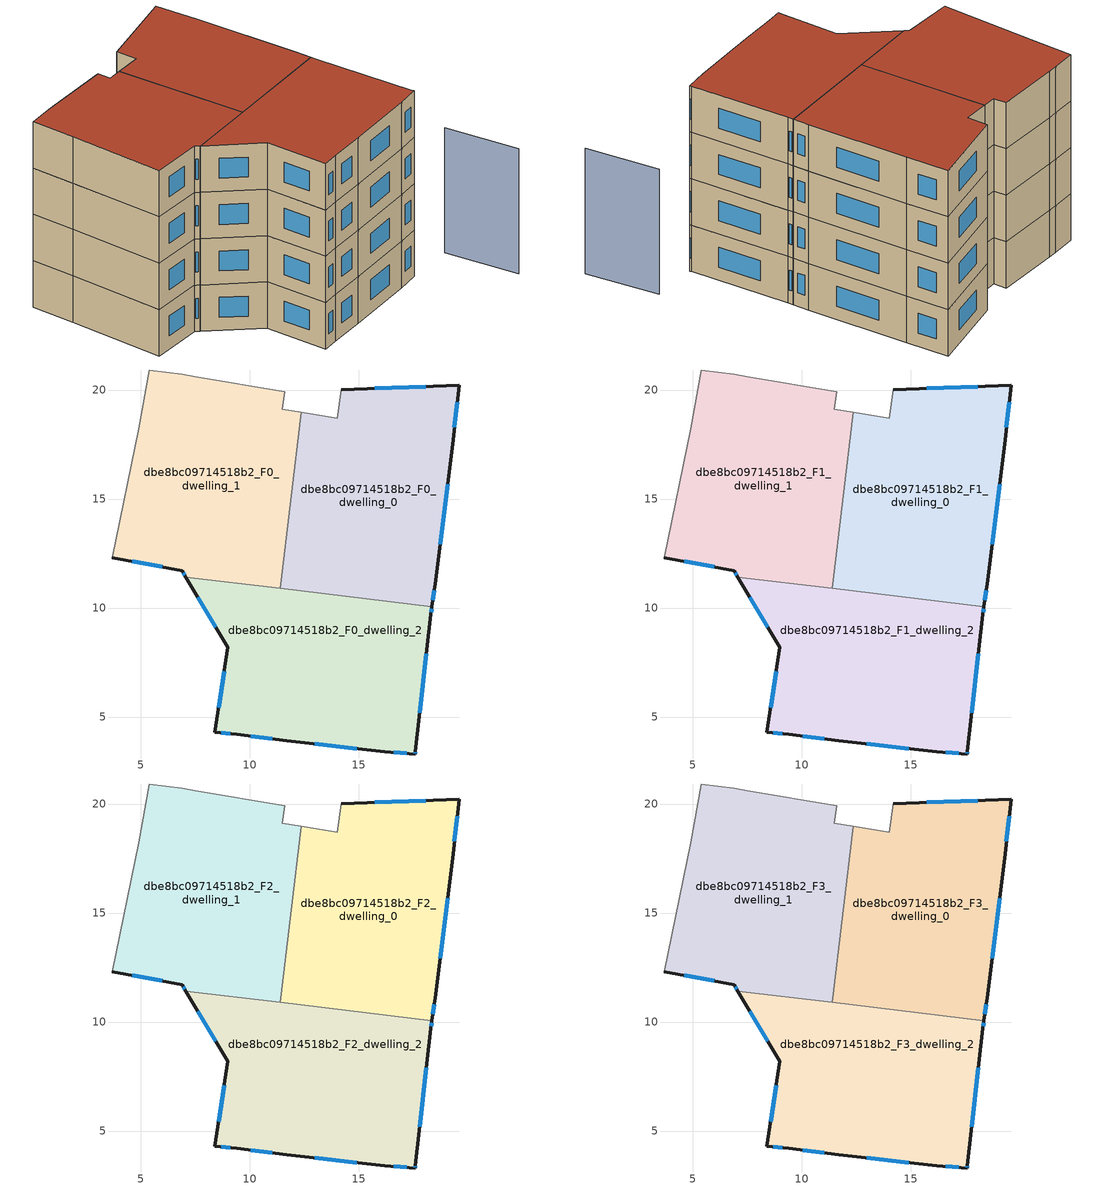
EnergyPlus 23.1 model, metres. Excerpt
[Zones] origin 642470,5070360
dbe8bc09714518b2_F0_dwelling_0
 floor ground (EU_floor_Construction): 19.6,20.22 19.3,17.51 18.5,11.11 18.35,10.07 11.4,10.9 12.36,18.98 14,18.72 14.2,20.02 z0
 wall outside (EU_wall_Construction): 18.35,10.07 18.5,11.11 19.3,17.51 19.6,20.22 14.2,20.02 z0:3
 wall adiabatic (EU_wall_Construction): 14.2,20.02 14,18.72 12.36,18.98 z0:3
 wall to dbe8bc09714518b2_F0_dwelling_2 (EU_wall_Construction): 11.4,10.9 18.35,10.07 z0:3
 wall to dbe8bc09714518b2_F0_dwelling_1 (EU_wall_Construction): 12.36,18.98 11.39,10.9 z0:3
 window (EU_Window_Construction): 18.06,20.16 15.74,20.07 / 19.39,18.28 19.52,19.45 / 18.73,12.94 19.08,15.69 / 18.4,10.36 18.46,10.81 z0.86:2.14
dbe8bc09714518b2_F0_dwelling_1
 floor ground (EU_floor_Construction): 11.6,19.92 11.5,19.12 12.36,18.98 11.4,10.9 7.07,11.42 6.89,11.71 3.69,12.32 4.9,18.22 5.4,20.92 6.9,20.72 7.5,20.62 z0
 wall outside (EU_wall_Construction): 3.69,12.32 6.89,11.71 7.07,11.42 z0:3
 wall adiabatic (EU_wall_Construction): 12.36,18.98 11.5,19.12 11.6,19.92 7.5,20.62 6.9,20.72 5.4,20.92 4.9,18.22 3.69,12.32 z0:3
 wall to dbe8bc09714518b2_F0_dwelling_2 (EU_wall_Construction): 7.07,11.42 11.39,10.9 z0:3
 window (EU_Window_Construction): 6.94,11.63 7.02,11.5 / 4.61,12.14 5.98,11.88 z0.86:2.14
dbe8bc09714518b2_F0_dwelling_2
 floor ground (EU_floor_Construction): 18.35,10.07 18.3,9.71 17.6,3.4 17.6,3.3 16.2,3.41 11.69,3.91 9.39,4.21 8.39,4.31 8.99,8.21 7.07,11.42 z0
 wall outside (EU_wall_Construction): 7.07,11.42 8.99,8.21 8.39,4.31 9.39,4.21 11.69,3.91 16.2,3.41 17.6,3.3 17.6,3.4 18.3,9.71 18.35,10.07 z0:3
 window (EU_Window_Construction): 17.8,5.2 18.1,7.91 / 17.6,3.33 17.6,3.38 / 16.6,3.38 17.2,3.33 / 12.98,3.76 14.91,3.55 / 10.05,4.12 11.04,3.99 / 8.68,4.28 9.11,4.24 / 8.82,7.1 8.56,5.42 / 7.62,10.51 8.45,9.13 / 18.32,9.81 18.34,9.97 z0.86:2.14
dbe8bc09714518b2_F1_dwelling_0
 floor to dbe8bc09714518b2_F0_dwelling_0 (EU_floor_Construction): 19.6,20.22 19.3,17.51 18.5,11.11 18.35,10.07 11.4,10.9 12.36,18.98 14,18.72 14.2,20.02 z3
 wall outside (EU_wall_Construction): 18.35,10.07 18.5,11.11 19.3,17.51 19.6,20.22 14.2,20.02 z3:6
 wall adiabatic (EU_wall_Construction): 14.2,20.02 14,18.72 12.36,18.98 z3:6
 wall to dbe8bc09714518b2_F1_dwelling_2 (EU_wall_Construction): 11.4,10.9 18.35,10.07 z3:6
 wall to dbe8bc09714518b2_F1_dwelling_1 (EU_wall_Construction): 12.36,18.98 11.39,10.9 z3:6
 window (EU_Window_Construction): 18.06,20.16 15.74,20.07 / 19.39,18.28 19.52,19.45 / 18.73,12.94 19.08,15.69 / 18.4,10.36 18.46,10.81 z3.86:5.14
dbe8bc09714518b2_F1_dwelling_1
 floor to dbe8bc09714518b2_F0_dwelling_1 (EU_floor_Construction): 11.6,19.92 11.5,19.12 12.36,18.98 11.4,10.9 7.07,11.42 6.89,11.71 3.69,12.32 4.9,18.22 5.4,20.92 6.9,20.72 7.5,20.62 z3
 wall outside (EU_wall_Construction): 3.69,12.32 6.89,11.71 7.07,11.42 z3:6
 wall adiabatic (EU_wall_Construction): 12.36,18.98 11.5,19.12 11.6,19.92 7.5,20.62 6.9,20.72 5.4,20.92 4.9,18.22 3.69,12.32 z3:6
 wall to dbe8bc09714518b2_F1_dwelling_2 (EU_wall_Construction): 7.07,11.42 11.39,10.9 z3:6
 window (EU_Window_Construction): 6.94,11.63 7.02,11.5 / 4.61,12.14 5.98,11.88 z3.86:5.14
dbe8bc09714518b2_F1_dwelling_2
 floor to dbe8bc09714518b2_F0_dwelling_2 (EU_floor_Construction): 18.35,10.07 18.3,9.71 17.6,3.4 17.6,3.3 16.2,3.41 11.69,3.91 9.39,4.21 8.39,4.31 8.99,8.21 7.07,11.42 z3
 wall outside (EU_wall_Construction): 7.07,11.42 8.99,8.21 8.39,4.31 9.39,4.21 11.69,3.91 16.2,3.41 17.6,3.3 17.6,3.4 18.3,9.71 18.35,10.07 z3:6
 window (EU_Window_Construction): 17.8,5.2 18.1,7.91 / 17.6,3.33 17.6,3.38 / 16.6,3.38 17.2,3.33 / 12.98,3.76 14.91,3.55 / 10.05,4.12 11.04,3.99 / 8.68,4.28 9.11,4.24 / 8.82,7.1 8.56,5.42 / 7.62,10.51 8.45,9.13 / 18.32,9.81 18.34,9.97 z3.86:5.14
dbe8bc09714518b2_F2_dwelling_0
 floor to dbe8bc09714518b2_F1_dwelling_0 (EU_floor_Construction): 19.6,20.22 19.3,17.51 18.5,11.11 18.35,10.07 11.4,10.9 12.36,18.98 14,18.72 14.2,20.02 z6
 wall outside (EU_wall_Construction): 18.35,10.07 18.5,11.11 19.3,17.51 19.6,20.22 14.2,20.02 z6:9
 wall adiabatic (EU_wall_Construction): 14.2,20.02 14,18.72 12.36,18.98 z6:9
 wall to dbe8bc09714518b2_F2_dwelling_2 (EU_wall_Construction): 11.4,10.9 18.35,10.07 z6:9
 wall to dbe8bc09714518b2_F2_dwelling_1 (EU_wall_Construction): 12.36,18.98 11.39,10.9 z6:9
 window (EU_Window_Construction): 18.06,20.16 15.74,20.07 / 19.39,18.28 19.52,19.45 / 18.73,12.94 19.08,15.69 / 18.4,10.36 18.46,10.81 z6.86:8.14
dbe8bc09714518b2_F2_dwelling_1
 floor to dbe8bc09714518b2_F1_dwelling_1 (EU_floor_Construction): 11.6,19.92 11.5,19.12 12.36,18.98 11.4,10.9 7.07,11.42 6.89,11.71 3.69,12.32 4.9,18.22 5.4,20.92 6.9,20.72 7.5,20.62 z6
 wall outside (EU_wall_Construction): 3.69,12.32 6.89,11.71 7.07,11.42 z6:9
 wall adiabatic (EU_wall_Construction): 12.36,18.98 11.5,19.12 11.6,19.92 7.5,20.62 6.9,20.72 5.4,20.92 4.9,18.22 3.69,12.32 z6:9
 wall to dbe8bc09714518b2_F2_dwelling_2 (EU_wall_Construction): 7.07,11.42 11.39,10.9 z6:9
 window (EU_Window_Construction): 6.94,11.63 7.02,11.5 / 4.61,12.14 5.98,11.88 z6.86:8.14
dbe8bc09714518b2_F2_dwelling_2
 floor to dbe8bc09714518b2_F1_dwelling_2 (EU_floor_Construction): 18.35,10.07 18.3,9.71 17.6,3.4 17.6,3.3 16.2,3.41 11.69,3.91 9.39,4.21 8.39,4.31 8.99,8.21 7.07,11.42 z6
 wall outside (EU_wall_Construction): 7.07,11.42 8.99,8.21 8.39,4.31 9.39,4.21 11.69,3.91 16.2,3.41 17.6,3.3 17.6,3.4 18.3,9.71 18.35,10.07 z6:9
 window (EU_Window_Construction): 17.8,5.2 18.1,7.91 / 17.6,3.33 17.6,3.38 / 16.6,3.38 17.2,3.33 / 12.98,3.76 14.91,3.55 / 10.05,4.12 11.04,3.99 / 8.68,4.28 9.11,4.24 / 8.82,7.1 8.56,5.42 / 7.62,10.51 8.45,9.13 / 18.32,9.81 18.34,9.97 z6.86:8.14
dbe8bc09714518b2_F3_dwelling_0
 floor to dbe8bc09714518b2_F2_dwelling_0 (EU_floor_Construction): 19.6,20.22 19.3,17.51 18.5,11.11 18.35,10.07 11.4,10.9 12.36,18.98 14,18.72 14.2,20.02 z9
 wall outside (EU_wall_Construction): 18.35,10.07 18.5,11.11 19.3,17.51 19.6,20.22 14.2,20.02 z9:12
 wall adiabatic (EU_wall_Construction): 14.2,20.02 14,18.72 12.36,18.98 z9:12
 wall to dbe8bc09714518b2_F3_dwelling_2 (EU_wall_Construction): 11.4,10.9 18.35,10.07 z9:12
 wall to dbe8bc09714518b2_F3_dwelling_1 (EU_wall_Construction): 12.36,18.98 11.39,10.9 z9:12
 window (EU_Window_Construction): 18.06,20.16 15.74,20.07 / 19.39,18.28 19.52,19.45 / 18.73,12.94 19.08,15.69 / 18.4,10.36 18.46,10.81 z9.86:11.14
 roof outside (EU_roof_Construction): 18.35,10.07 18.5,11.11 19.3,17.51 19.6,20.22 14.2,20.02 14,18.72 12.36,18.98 11.4,10.9 z12
dbe8bc09714518b2_F3_dwelling_1
 floor to dbe8bc09714518b2_F2_dwelling_1 (EU_floor_Construction): 11.6,19.92 11.5,19.12 12.36,18.98 11.4,10.9 7.07,11.42 6.89,11.71 3.69,12.32 4.9,18.22 5.4,20.92 6.9,20.72 7.5,20.62 z9
 wall outside (EU_wall_Construction): 3.69,12.32 6.89,11.71 7.07,11.42 z9:12
 wall adiabatic (EU_wall_Construction): 12.36,18.98 11.5,19.12 11.6,19.92 7.5,20.62 6.9,20.72 5.4,20.92 4.9,18.22 3.69,12.32 z9:12
 wall to dbe8bc09714518b2_F3_dwelling_2 (EU_wall_Construction): 7.07,11.42 11.39,10.9 z9:12
 window (EU_Window_Construction): 6.94,11.63 7.02,11.5 / 4.61,12.14 5.98,11.88 z9.86:11.14
 roof outside (EU_roof_Construction): 11.4,10.9 12.36,18.98 11.5,19.12 11.6,19.92 7.5,20.62 6.9,20.72 5.4,20.92 4.9,18.22 3.69,12.32 6.89,11.71 7.07,11.42 z12
dbe8bc09714518b2_F3_dwelling_2
 floor to dbe8bc09714518b2_F2_dwelling_2 (EU_floor_Construction): 18.35,10.07 18.3,9.71 17.6,3.4 17.6,3.3 16.2,3.41 11.69,3.91 9.39,4.21 8.39,4.31 8.99,8.21 7.07,11.42 z9
 wall outside (EU_wall_Construction): 7.07,11.42 8.99,8.21 8.39,4.31 9.39,4.21 11.69,3.91 16.2,3.41 17.6,3.3 17.6,3.4 18.3,9.71 18.35,10.07 z9:12
 window (EU_Window_Construction): 17.8,5.2 18.1,7.91 / 17.6,3.33 17.6,3.38 / 16.6,3.38 17.2,3.33 / 12.98,3.76 14.91,3.55 / 10.05,4.12 11.04,3.99 / 8.68,4.28 9.11,4.24 / 8.82,7.1 8.56,5.42 / 7.62,10.51 8.45,9.13 / 18.32,9.81 18.34,9.97 z9.86:11.14
 roof outside (EU_roof_Construction): 17.6,3.3 17.6,3.4 18.3,9.71 18.35,10.07 7.07,11.42 8.99,8.21 8.39,4.31 9.39,4.21 11.69,3.91 16.2,3.41 z12
shading: 20.37,-1.8 20.6,2.9 z0:8.1
[Building]
EU S2 Campaign: North Axis=0; Terrain=City; Solar Distribution=FullExterior
[Site:Location]
Lyon-Bron: Latitude=45.75; Longitude=5; Time Zone=1; Elevation=198
[SizingPeriod:WeatherFileDays]
AnnualSizingPeriod: Begin Month=1; Begin Day of Month=1; End Month=12; End Day of Month=31; Day of Week for Start Day=Monday; Use Weather File Daylight Saving Period=No; Use Weather File Rain and Snow Indicators=No
[MATERIAL]
EU_InternalMass_Material: Roughness=MediumRough; Thickness=0.1; Conductivity=1; Density=1800; Specific Heat=900; Thermal Absorptance=0.9; Solar Absorptance=0.7; Visible Absorptance=0.7
[MATERIAL:NOMASS] Roughness=MediumRough; Thermal Absorptance=0.9; Solar Absorptance=0.7; Visible Absorptance=0.7
Name | Thermal Resistance
EU_wall_NoMass | 2.09208
EU_roof_NoMass | 1.38566
EU_floor_NoMass | 1.54632
[WINDOWMATERIAL:SIMPLEGLAZINGSYSTEM]
EU_Window_SimpleGlazing: UFactor=2.76486; Solar Heat Gain Coefficient=0.75; Visible Transmittance=0.75
[CONSTRUCTION]
EU_wall_Construction: EU_wall_NoMass
EU_roof_Construction: EU_roof_NoMass
EU_floor_Construction: EU_floor_NoMass
EU_InternalMass_Construction: EU_InternalMass_Material
EU_Window_Construction: EU_Window_SimpleGlazing
[ZONE] Type=1; Multiplier=1; Ceiling Height=autocalculate; Floor Area=autocalculate; Part of Total Floor Area=Yes
Name | Volume
dbe8bc09714518b2_F0_dwelling_0 | 198.674
dbe8bc09714518b2_F1_dwelling_0; dbe8bc09714518b2_F2_dwelling_0; dbe8bc09714518b2_F3_dwelling_0 | 198.675
dbe8bc09714518b2_F0_dwelling_1; dbe8bc09714518b2_F1_dwelling_1; dbe8bc09714518b2_F2_dwelling_1; dbe8bc09714518b2_F3_dwelling_1 | 198.699
dbe8bc09714518b2_F0_dwelling_2; dbe8bc09714518b2_F1_dwelling_2; dbe8bc09714518b2_F2_dwelling_2; dbe8bc09714518b2_F3_dwelling_2 | 198.705
[INTERNALMASS] Construction=EU_InternalMass_Construction
Name | Zone or ZoneList | Surface Area
dbe8bc09714518b2_F0_dwelling_0_EU_InternalMass | dbe8bc09714518b2_F0_dwelling_0 | 66.2261
dbe8bc09714518b2_F0_dwelling_1_EU_InternalMass | dbe8bc09714518b2_F0_dwelling_1 | 66.2313
dbe8bc09714518b2_F0_dwelling_2_EU_InternalMass | dbe8bc09714518b2_F0_dwelling_2 | 66.2348
dbe8bc09714518b2_F1_dwelling_0_EU_InternalMass | dbe8bc09714518b2_F1_dwelling_0 | 66.2261
dbe8bc09714518b2_F1_dwelling_1_EU_InternalMass | dbe8bc09714518b2_F1_dwelling_1 | 66.2313
dbe8bc09714518b2_F1_dwelling_2_EU_InternalMass | dbe8bc09714518b2_F1_dwelling_2 | 66.2348
dbe8bc09714518b2_F2_dwelling_0_EU_InternalMass | dbe8bc09714518b2_F2_dwelling_0 | 66.2261
dbe8bc09714518b2_F2_dwelling_1_EU_InternalMass | dbe8bc09714518b2_F2_dwelling_1 | 66.2313
dbe8bc09714518b2_F2_dwelling_2_EU_InternalMass | dbe8bc09714518b2_F2_dwelling_2 | 66.2348
dbe8bc09714518b2_F3_dwelling_0_EU_InternalMass | dbe8bc09714518b2_F3_dwelling_0 | 66.2261
dbe8bc09714518b2_F3_dwelling_1_EU_InternalMass | dbe8bc09714518b2_F3_dwelling_1 | 66.2313
dbe8bc09714518b2_F3_dwelling_2_EU_InternalMass | dbe8bc09714518b2_F3_dwelling_2 | 66.2348
[OTHEREQUIPMENT] Fuel Type=Electricity; Design Level Calculation Method=Watts/Area; Power per Zone Floor Area=1; Fraction Latent=0; Fraction Radiant=0; Fraction Lost=0; Carbon Dioxide Generation Rate=0; EndUse Subcategory=EU_Step8_InternalGains
Name | Zone or ZoneList or Space or SpaceList | Schedule
EU_Step8_InternalGain_dbe8bc09714518b2_F0_dwelling_0_f000 | dbe8bc09714518b2_F0_dwelling_0 | EU_Step8_GainSchedule_dbe8bc09714518b2_F0_dwelling_0_f000
EU_Step8_InternalGain_dbe8bc09714518b2_F0_dwelling_1_f000 | dbe8bc09714518b2_F0_dwelling_1 | EU_Step8_GainSchedule_dbe8bc09714518b2_F0_dwelling_1_f000
EU_Step8_InternalGain_dbe8bc09714518b2_F0_dwelling_2_f000 | dbe8bc09714518b2_F0_dwelling_2 | EU_Step8_GainSchedule_dbe8bc09714518b2_F0_dwelling_2_f000
EU_Step8_InternalGain_dbe8bc09714518b2_F1_dwelling_0_f000 | dbe8bc09714518b2_F1_dwelling_0 | EU_Step8_GainSchedule_dbe8bc09714518b2_F1_dwelling_0_f000
EU_Step8_InternalGain_dbe8bc09714518b2_F1_dwelling_1_f000 | dbe8bc09714518b2_F1_dwelling_1 | EU_Step8_GainSchedule_dbe8bc09714518b2_F1_dwelling_1_f000
EU_Step8_InternalGain_dbe8bc09714518b2_F1_dwelling_2_f000 | dbe8bc09714518b2_F1_dwelling_2 | EU_Step8_GainSchedule_dbe8bc09714518b2_F1_dwelling_2_f000
EU_Step8_InternalGain_dbe8bc09714518b2_F2_dwelling_0_f000 | dbe8bc09714518b2_F2_dwelling_0 | EU_Step8_GainSchedule_dbe8bc09714518b2_F2_dwelling_0_f000
EU_Step8_InternalGain_dbe8bc09714518b2_F2_dwelling_1_f000 | dbe8bc09714518b2_F2_dwelling_1 | EU_Step8_GainSchedule_dbe8bc09714518b2_F2_dwelling_1_f000
EU_Step8_InternalGain_dbe8bc09714518b2_F2_dwelling_2_f000 | dbe8bc09714518b2_F2_dwelling_2 | EU_Step8_GainSchedule_dbe8bc09714518b2_F2_dwelling_2_f000
EU_Step8_InternalGain_dbe8bc09714518b2_F3_dwelling_0_f000 | dbe8bc09714518b2_F3_dwelling_0 | EU_Step8_GainSchedule_dbe8bc09714518b2_F3_dwelling_0_f000
EU_Step8_InternalGain_dbe8bc09714518b2_F3_dwelling_1_f000 | dbe8bc09714518b2_F3_dwelling_1 | EU_Step8_GainSchedule_dbe8bc09714518b2_F3_dwelling_1_f000
EU_Step8_InternalGain_dbe8bc09714518b2_F3_dwelling_2_f000 | dbe8bc09714518b2_F3_dwelling_2 | EU_Step8_GainSchedule_dbe8bc09714518b2_F3_dwelling_2_f000
[ZONEVENTILATION:DESIGNFLOWRATE] Schedule=EU_AlwaysOn; Design Flow Rate Calculation Method=AirChanges/Hour; Air Changes per Hour=0.562345; Ventilation Type=Natural; Fan Pressure Rise=0; Fan Total Efficiency=1; Constant Term Coefficient=1; Temperature Term Coefficient=0; Velocity Term Coefficient=0; Velocity Squared Term Coefficient=0; Minimum Indoor Temperature=-100; Maximum Indoor Temperature=100; Delta Temperature=-100; Minimum Outdoor Temperature=-100; Maximum Outdoor Temperature=100; Maximum Wind Speed=40
Name | Zone or ZoneList or Space or SpaceList
EU_ConstantAir_dbe8bc09714518b2_F0_dwelling_0 | dbe8bc09714518b2_F0_dwelling_0
EU_ConstantAir_dbe8bc09714518b2_F0_dwelling_1 | dbe8bc09714518b2_F0_dwelling_1
EU_ConstantAir_dbe8bc09714518b2_F0_dwelling_2 | dbe8bc09714518b2_F0_dwelling_2
EU_ConstantAir_dbe8bc09714518b2_F1_dwelling_0 | dbe8bc09714518b2_F1_dwelling_0
EU_ConstantAir_dbe8bc09714518b2_F1_dwelling_1 | dbe8bc09714518b2_F1_dwelling_1
EU_ConstantAir_dbe8bc09714518b2_F1_dwelling_2 | dbe8bc09714518b2_F1_dwelling_2
EU_ConstantAir_dbe8bc09714518b2_F2_dwelling_0 | dbe8bc09714518b2_F2_dwelling_0
EU_ConstantAir_dbe8bc09714518b2_F2_dwelling_1 | dbe8bc09714518b2_F2_dwelling_1
EU_ConstantAir_dbe8bc09714518b2_F2_dwelling_2 | dbe8bc09714518b2_F2_dwelling_2
EU_ConstantAir_dbe8bc09714518b2_F3_dwelling_0 | dbe8bc09714518b2_F3_dwelling_0
EU_ConstantAir_dbe8bc09714518b2_F3_dwelling_1 | dbe8bc09714518b2_F3_dwelling_1
EU_ConstantAir_dbe8bc09714518b2_F3_dwelling_2 | dbe8bc09714518b2_F3_dwelling_2
[HVACTEMPLATE:THERMOSTAT] Constant Heating Setpoint=20; Constant Cooling Setpoint=50
EU_HeatOnly_dbe8bc09714518b2_F0_dwelling_0; EU_HeatOnly_dbe8bc09714518b2_F0_dwelling_1; EU_HeatOnly_dbe8bc09714518b2_F0_dwelling_2; EU_HeatOnly_dbe8bc09714518b2_F1_dwelling_0; EU_HeatOnly_dbe8bc09714518b2_F1_dwelling_1; EU_HeatOnly_dbe8bc09714518b2_F1_dwelling_2; EU_HeatOnly_dbe8bc09714518b2_F2_dwelling_0; EU_HeatOnly_dbe8bc09714518b2_F2_dwelling_1; EU_HeatOnly_dbe8bc09714518b2_F2_dwelling_2; EU_HeatOnly_dbe8bc09714518b2_F3_dwelling_0; EU_HeatOnly_dbe8bc09714518b2_F3_dwelling_1; EU_HeatOnly_dbe8bc09714518b2_F3_dwelling_2
[HVACTEMPLATE:ZONE:IDEALLOADSAIRSYSTEM] System Availability Schedule=EU_AlwaysOn; Maximum Heating Supply Air Temperature=50; Minimum Cooling Supply Air Temperature=13; Maximum Heating Supply Air Humidity Ratio=0.0156; Minimum Cooling Supply Air Humidity Ratio=0.0077; Heating Limit=NoLimit; Cooling Limit=NoLimit; Heating Availability Schedule=EU_AlwaysOn; Cooling Availability Schedule=EU_CoolingOff; Dehumidification Control Type=ConstantSensibleHeatRatio; Cooling Sensible Heat Ratio=0.7; Dehumidification Setpoint=60; Humidification Control Type=None; Humidification Setpoint=30; Outdoor Air Method=None; Outdoor Air Flow Rate per Person=0.00944; Outdoor Air Flow Rate per Zone Floor Area=0; Outdoor Air Flow Rate per Zone=0; Demand Controlled Ventilation Type=None; Outdoor Air Economizer Type=NoEconomizer; Heat Recovery Type=None; Sensible Heat Recovery Effectiveness=0.7; Latent Heat Recovery Effectiveness=0.65
Name | Template Thermostat
dbe8bc09714518b2_F0_dwelling_0 | EU_HeatOnly_dbe8bc09714518b2_F0_dwelling_0
dbe8bc09714518b2_F0_dwelling_1 | EU_HeatOnly_dbe8bc09714518b2_F0_dwelling_1
dbe8bc09714518b2_F0_dwelling_2 | EU_HeatOnly_dbe8bc09714518b2_F0_dwelling_2
dbe8bc09714518b2_F1_dwelling_0 | EU_HeatOnly_dbe8bc09714518b2_F1_dwelling_0
dbe8bc09714518b2_F1_dwelling_1 | EU_HeatOnly_dbe8bc09714518b2_F1_dwelling_1
dbe8bc09714518b2_F1_dwelling_2 | EU_HeatOnly_dbe8bc09714518b2_F1_dwelling_2
dbe8bc09714518b2_F2_dwelling_0 | EU_HeatOnly_dbe8bc09714518b2_F2_dwelling_0
dbe8bc09714518b2_F2_dwelling_1 | EU_HeatOnly_dbe8bc09714518b2_F2_dwelling_1
dbe8bc09714518b2_F2_dwelling_2 | EU_HeatOnly_dbe8bc09714518b2_F2_dwelling_2
dbe8bc09714518b2_F3_dwelling_0 | EU_HeatOnly_dbe8bc09714518b2_F3_dwelling_0
dbe8bc09714518b2_F3_dwelling_1 | EU_HeatOnly_dbe8bc09714518b2_F3_dwelling_1
dbe8bc09714518b2_F3_dwelling_2 | EU_HeatOnly_dbe8bc09714518b2_F3_dwelling_2
[SIZING:ZONE] Zone Cooling Design Supply Air Temperature Input Method=SupplyAirTemperature; Zone Cooling Design Supply Air Temperature=13; Zone Heating Design Supply Air Temperature Input Method=SupplyAirTemperature; Zone Heating Design Supply Air Temperature=50; Zone Cooling Design Supply Air Humidity Ratio=0.008; Zone Heating Design Supply Air Humidity Ratio=0.008; Cooling Design Air Flow Method=DesignDay; Cooling Design Air Flow Rate=0; Cooling Minimum Air Flow per Zone Floor Area=0.000762; Cooling Minimum Air Flow=0; Cooling Minimum Air Flow Fraction=0.2; Heating Design Air Flow Method=DesignDay; Heating Design Air Flow Rate=0; Heating Maximum Air Flow per Zone Floor Area=0.002032; Heating Maximum Air Flow=0.141576; Heating Maximum Air Flow Fraction=0.3; Account for Dedicated Outdoor Air System=No; Dedicated Outdoor Air System Control Strategy=NeutralSupplyAir; Dedicated Outdoor Air Low Setpoint Temperature for Design=autosize; Dedicated Outdoor Air High Setpoint Temperature for Design=autosize; Zone Load Sizing Method=Sensible Load Only No Latent Load; Zone Latent Cooling Design Supply Air Humidity Ratio Input Method=HumidityRatioDifference; Zone Cooling Design Supply Air Humidity Ratio Difference=0.005; Zone Latent Heating Design Supply Air Humidity Ratio Input Method=HumidityRatioDifference; Zone Humidification Design Supply Air Humidity Ratio Difference=0.005
dbe8bc09714518b2_F0_dwelling_0; dbe8bc09714518b2_F0_dwelling_1; dbe8bc09714518b2_F0_dwelling_2; dbe8bc09714518b2_F1_dwelling_0; dbe8bc09714518b2_F1_dwelling_1; dbe8bc09714518b2_F1_dwelling_2; dbe8bc09714518b2_F2_dwelling_0; dbe8bc09714518b2_F2_dwelling_1; dbe8bc09714518b2_F2_dwelling_2; dbe8bc09714518b2_F3_dwelling_0; dbe8bc09714518b2_F3_dwelling_1; dbe8bc09714518b2_F3_dwelling_2
[SCHEDULE:CONSTANT]
Name | Hourly Value
EU_AlwaysOn | 1
EU_CoolingOff | 0
[SCHEDULE:FILE] Column Number=1; Rows to Skip at Top=0; Number of Hours of Data=8760; Column Separator=Comma; Interpolate to Timestep=No; Minutes per Item=60; Adjust Schedule for Daylight Savings=Yes
Name | File
EU_Step8_GainSchedule_dbe8bc09714518b2_F0_dwelling_0_f000 | ../../schedules/dbe8bc09714518b2/dbe8bc09714518b2_F0_dwelling_0_f000_gain.csv
EU_Step8_GainSchedule_dbe8bc09714518b2_F0_dwelling_1_f000 | ../../schedules/dbe8bc09714518b2/dbe8bc09714518b2_F0_dwelling_1_f000_gain.csv
EU_Step8_GainSchedule_dbe8bc09714518b2_F0_dwelling_2_f000 | ../../schedules/dbe8bc09714518b2/dbe8bc09714518b2_F0_dwelling_2_f000_gain.csv
EU_Step8_GainSchedule_dbe8bc09714518b2_F1_dwelling_0_f000 | ../../schedules/dbe8bc09714518b2/dbe8bc09714518b2_F1_dwelling_0_f000_gain.csv
EU_Step8_GainSchedule_dbe8bc09714518b2_F1_dwelling_1_f000 | ../../schedules/dbe8bc09714518b2/dbe8bc09714518b2_F1_dwelling_1_f000_gain.csv
EU_Step8_GainSchedule_dbe8bc09714518b2_F1_dwelling_2_f000 | ../../schedules/dbe8bc09714518b2/dbe8bc09714518b2_F1_dwelling_2_f000_gain.csv
EU_Step8_GainSchedule_dbe8bc09714518b2_F2_dwelling_0_f000 | ../../schedules/dbe8bc09714518b2/dbe8bc09714518b2_F2_dwelling_0_f000_gain.csv
EU_Step8_GainSchedule_dbe8bc09714518b2_F2_dwelling_1_f000 | ../../schedules/dbe8bc09714518b2/dbe8bc09714518b2_F2_dwelling_1_f000_gain.csv
EU_Step8_GainSchedule_dbe8bc09714518b2_F2_dwelling_2_f000 | ../../schedules/dbe8bc09714518b2/dbe8bc09714518b2_F2_dwelling_2_f000_gain.csv
EU_Step8_GainSchedule_dbe8bc09714518b2_F3_dwelling_0_f000 | ../../schedules/dbe8bc09714518b2/dbe8bc09714518b2_F3_dwelling_0_f000_gain.csv
EU_Step8_GainSchedule_dbe8bc09714518b2_F3_dwelling_1_f000 | ../../schedules/dbe8bc09714518b2/dbe8bc09714518b2_F3_dwelling_1_f000_gain.csv
EU_Step8_GainSchedule_dbe8bc09714518b2_F3_dwelling_2_f000 | ../../schedules/dbe8bc09714518b2/dbe8bc09714518b2_F3_dwelling_2_f000_gain.csv
